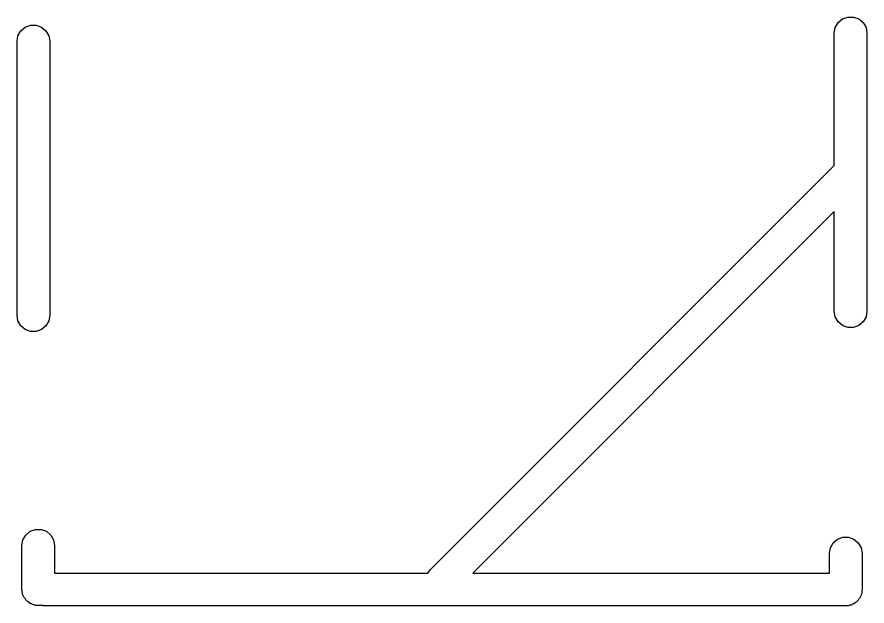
# Model space of a CAD drawing. Extents: x 0 to 102, y -163 to 0.
# Drawn here: x 93.66 to 98.94, y -158.69 to -155.04 of the extents above; entities that cross this region are included whole.
import ezdxf

# ---------------------------------------------------------------- set-up
doc = ezdxf.new("R2010")
doc.units = 0
doc.header["$MEASUREMENT"] = 0
doc.layers.add('BLACK', color=7, linetype='CONTINUOUS')

msp = doc.modelspace()

# ---------------------------------------------------------------- linework, layer by layer
at = {"layer": 'Black'}
for p, q in [((98.7622, -155.071), (98.7892, -155.048)), ((98.7892, -155.048), (98.8224, -155.036)), ((98.8224, -155.036), (98.8576, -155.036)), ((98.8576, -155.036), (98.8908, -155.048)), ((98.8908, -155.048), (98.9178, -155.071)), ((93.6822, -155.122), (93.7092, -155.099)), ((93.7092, -155.099), (93.7424, -155.087)), ((93.7424, -155.087), (93.7776, -155.087)), ((93.7776, -155.087), (93.8108, -155.099)), ((93.8108, -155.099), (93.8378, -155.122)), ((98.7384, -155.136), (98.7445, -155.102)), ((98.7445, -155.102), (98.7622, -155.071)), ((98.9178, -155.071), (98.9355, -155.102)), ((98.9355, -155.102), (98.9416, -155.136)), ((93.6584, -155.187), (93.6645, -155.152)), ((93.6645, -155.152), (93.6822, -155.122)), ((93.8378, -155.122), (93.8555, -155.152)), ((93.8555, -155.152), (93.8616, -155.187)), ((98.7384, -155.958), (98.7384, -155.136)), ((98.9416, -155.136), (98.9416, -156)), ((93.6584, -156.889), (93.6584, -155.187)), ((93.8616, -155.187), (93.8616, -156.889)), ((96.2282, -158.468), (98.7384, -155.958)), ((98.9416, -156), (98.9416, -156.864)), ((98.7384, -156.245), (96.4919, -158.492)), ((98.7384, -156.864), (98.7384, -156.245)), ((93.6645, -156.924), (93.6584, -156.889)), ((93.8616, -156.889), (93.8555, -156.924)), ((98.7445, -156.898), (98.7384, -156.864)), ((98.7622, -156.929), (98.7445, -156.898)), ((98.9355, -156.898), (98.9178, -156.929)), ((98.9416, -156.864), (98.9355, -156.898)), ((93.6822, -156.954), (93.6645, -156.924)), ((93.7092, -156.977), (93.6822, -156.954)), ((93.8378, -156.954), (93.8108, -156.977)), ((93.8555, -156.924), (93.8378, -156.954)), ((98.7892, -156.952), (98.7622, -156.929)), ((98.8224, -156.964), (98.7892, -156.952)), ((98.8908, -156.952), (98.8576, -156.964)), ((98.9178, -156.929), (98.8908, -156.952)), ((93.7424, -156.989), (93.7092, -156.977)), ((93.7776, -156.989), (93.7424, -156.989)), ((93.8108, -156.977), (93.7776, -156.989)), ((98.8576, -156.964), (98.8224, -156.964)), ((93.7127, -158.254), (93.7397, -158.231)), ((93.7397, -158.231), (93.7728, -158.219)), ((93.7728, -158.219), (93.8081, -158.219)), ((93.8081, -158.219), (93.8413, -158.231)), ((93.8413, -158.231), (93.8683, -158.254)), ((93.6889, -158.319), (93.695, -158.284)), ((93.695, -158.284), (93.7127, -158.254)), ((93.8683, -158.254), (93.886, -158.284)), ((93.886, -158.284), (93.8921, -158.319)), ((98.7317, -158.302), (98.7587, -158.279)), ((98.7587, -158.279), (98.7919, -158.267)), ((98.7919, -158.267), (98.8272, -158.267)), ((98.8272, -158.267), (98.8603, -158.279)), ((98.8603, -158.279), (98.8873, -158.302)), ((93.6889, -158.591), (93.6889, -158.319)), ((93.8921, -158.319), (93.8921, -158.492)), ((98.7079, -158.367), (98.714, -158.333)), ((98.714, -158.333), (98.7317, -158.302)), ((98.8873, -158.302), (98.905, -158.333)), ((98.905, -158.333), (98.9111, -158.367)), ((98.7079, -158.492), (98.7079, -158.367)), ((98.9111, -158.367), (98.9111, -158.593)), ((93.8921, -158.492), (96.2116, -158.492)), ((96.2116, -158.492), (96.2282, -158.468)), ((96.4919, -158.492), (98.7079, -158.492)), ((93.6904, -158.6), (93.6889, -158.591)), ((93.6904, -158.608), (93.6904, -158.6)), ((98.9111, -158.593), (98.9096, -158.602)), ((93.6935, -158.617), (93.6904, -158.608)), ((93.695, -158.626), (93.6935, -158.617)), ((93.6995, -158.633), (93.695, -158.626)), ((93.7025, -158.642), (93.6995, -158.633)), ((93.7082, -158.648), (93.7025, -158.642)), ((93.7127, -158.656), (93.7082, -158.648)), ((98.8918, -158.651), (98.8873, -158.659)), ((98.8975, -158.644), (98.8918, -158.651)), ((98.9005, -158.636), (98.8975, -158.644)), ((98.905, -158.628), (98.9005, -158.636)), ((98.9065, -158.619), (98.905, -158.628)), ((98.9096, -158.611), (98.9065, -158.619)), ((98.9096, -158.602), (98.9096, -158.611)), ((93.7195, -158.662), (93.7127, -158.656)), ((93.7252, -158.669), (93.7195, -158.662)), ((93.7329, -158.673), (93.7252, -158.669)), ((93.7397, -158.679), (93.7329, -158.673)), ((93.748, -158.682), (93.7397, -158.679)), ((93.7557, -158.686), (93.748, -158.682)), ((93.7645, -158.688), (93.7557, -158.686)), ((93.7728, -158.691), (93.7645, -158.688)), ((93.7817, -158.691), (93.7728, -158.691)), ((93.7905, -158.692), (93.7817, -158.691)), ((93.8209, -158.692), (93.7905, -158.692)), ((93.8236, -158.693), (93.8209, -158.692)), ((93.8325, -158.693), (93.8236, -158.693)), ((93.8413, -158.695), (93.8325, -158.693)), ((98.8095, -158.695), (93.8413, -158.695)), ((98.8183, -158.693), (98.8095, -158.695)), ((98.8272, -158.693), (98.8183, -158.693)), ((98.8355, -158.69), (98.8272, -158.693)), ((98.8443, -158.689), (98.8355, -158.69)), ((98.852, -158.684), (98.8443, -158.689)), ((98.8603, -158.681), (98.852, -158.684)), ((98.8671, -158.676), (98.8603, -158.681)), ((98.8748, -158.671), (98.8671, -158.676)), ((98.8805, -158.664), (98.8748, -158.671)), ((98.8873, -158.659), (98.8805, -158.664))]:
    msp.add_line(p, q, dxfattribs=at)

doc.saveas('drawing.dxf')
